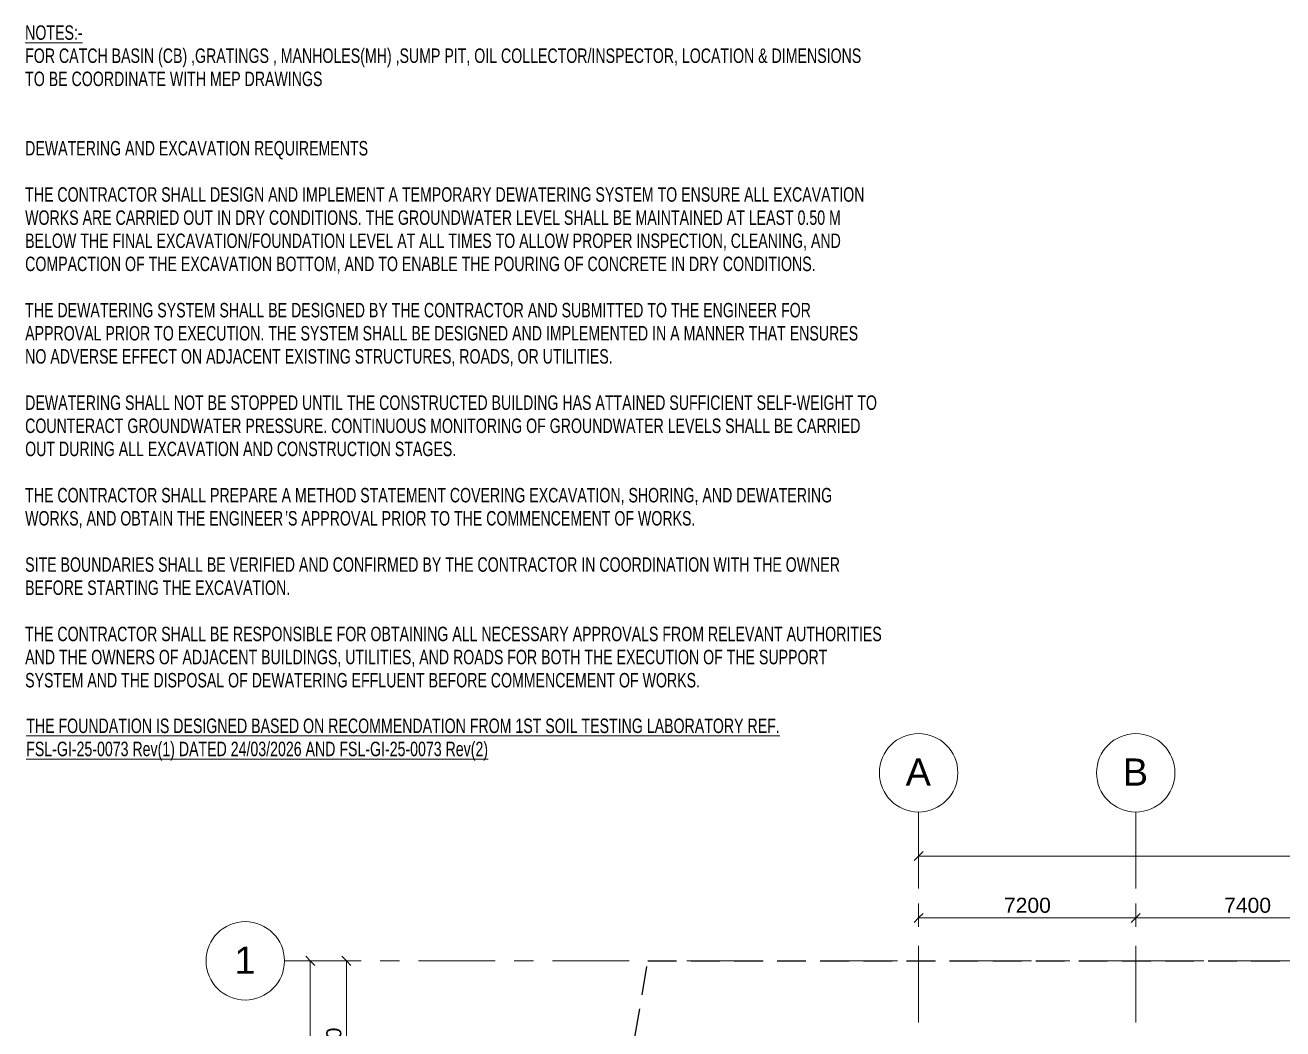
# Model space of a CAD drawing. Header units: millimetres. Extents: x -13051 to 175228, y -26353 to 75386.
# Drawn here: x -13051 to 28646, y 42087 to 75386 of the extents above; entities that cross this region are included whole.
import ezdxf

# ---------------------------------------------------------------- set-up
doc = ezdxf.new("R2010")
doc.units = ezdxf.units.MM
doc.linetypes.add('Grid Line', pattern=[4445, 2540, -635, 635, -635])
doc.linetypes.add('Hidden', pattern=[1428.75, 952.5, -476.25])
for name, color, linetype, lineweight in [('A-ANNO-DIMS', 211, 'Continuous', 5), ('A-ANNO-DIMS-200', 211, 'Continuous', 5), ('A-DETL', 90, 'Continuous', 5), ('G-ANNO-TEXT', 231, 'Continuous', 5), ('S-GRID', 1, 'Continuous', 5), ('S-GRID-IDEN', 1, 'Continuous', 5)]:
    doc.layers.add(name, color=color, linetype=linetype, lineweight=lineweight)
doc.styles.add('Arial', font='arial.ttf', dxfattribs={"height": 900})
doc.styles.add('Arial_1', font='arial.ttf', dxfattribs={"height": 500})
doc.styles.add('Arial_2', font='arial.ttf', dxfattribs={"width": 0.7, "height": 480})
doc.dimstyles.new('Diagonal_-_2_5mm_Round_5mm_-2_5', dxfattribs={"dimscale": 304.8, "dimtxt": 1.673654, "dimasz": 0.984252, "dimexe": 0.065617, "dimexo": 0.0625, "dimgap": 0.065617, "dimtad": 1, "dimdec": 0, "dimlfac": 304.8, "dimrnd": 5, "dimdsep": 46, "dimtxsty": 'Arial_1', "dimblk1": 'OBLIQUE', "dimblk2": 'OBLIQUE', "dimsah": 1, "dimcen": 0.09, "dimazin": 0, "dimtfac": 1, "dimtdec": 4, "dimtix": 1, "dimtmove": 0, "dimatfit": 3, "dimfxl": 0.005167, "dimfxlon": 1, "dimtvp": 1, "dimtolj": 1, "dimtzin": 0, "dimarcsym": 2})

# ---------------------------------------------------------------- blocks, each defined once
blk = doc.blocks.new('Grid - M_Grid Head - Circle-4284405-FOUNDATION LAYOUT PLAN')
at = {"layer": 'S-GRID-IDEN'}
blk.add_circle((0, 0), 6.5, dxfattribs=at)
blk = doc.blocks.new('DIMBLOCK1-FOUNDATION LAYOUT PLAN')
at = {"layer": 'A-ANNO-DIMS-200'}
for p, q in [((16570, 45768), (16570, 46248)), ((23770, 45768), (23770, 46248)), ((16570, 45768), (23770, 45768)), ((16570, 45768), (16570, 45748)), ((23770, 45768), (23770, 45748))]:
    blk.add_line(p, q, dxfattribs=at)
at = {"layer": 'A-ANNO-DIMS-200', "lineweight": 15}
for p, q in [((16570, 45768), (16720, 45918)), ((23770, 45768), (23920, 45918)), ((16570, 45768), (16420, 45618)), ((23770, 45768), (23620, 45618))]:
    blk.add_line(p, q, dxfattribs=at)
at = {"layer": 'A-ANNO-DIMS-200', "color": 0, "insert": (19401, 46438), "char_height": 500, "width": 1845.88, "attachment_point": 1, "line_spacing_factor": 0.941778, "style": 'Arial_1'}
blk.add_mtext('7200', dxfattribs=at)
blk = doc.blocks.new('_Oblique')
at = {"color": 0, "linetype": 'ByBlock', "lineweight": -2}
blk.add_line((-0.5, -0.5), (0.5, 0.5), dxfattribs=at)
blk = doc.blocks.new('DIMBLOCK2-FOUNDATION LAYOUT PLAN')
at = {"layer": 'A-ANNO-DIMS-200'}
for p, q in [((23770, 45768), (23770, 46248)), ((31170, 45768), (31170, 46248)), ((23770, 45768), (31170, 45768)), ((23770, 45768), (23770, 45748)), ((31170, 45768), (31170, 45748))]:
    blk.add_line(p, q, dxfattribs=at)
at = {"layer": 'A-ANNO-DIMS-200', "lineweight": 15}
for p, q in [((23770, 45768), (23920, 45918)), ((31170, 45768), (31320, 45918)), ((23770, 45768), (23620, 45618)), ((31170, 45768), (31020, 45618))]:
    blk.add_line(p, q, dxfattribs=at)
at = {"layer": 'A-ANNO-DIMS-200', "color": 0, "insert": (26701, 46438), "char_height": 500, "width": 1845.88, "attachment_point": 1, "line_spacing_factor": 0.941778, "style": 'Arial_1'}
blk.add_mtext('7400', dxfattribs=at)
blk = doc.blocks.new('DIMBLOCK9-FOUNDATION LAYOUT PLAN')
at = {"layer": 'A-ANNO-DIMS-200'}
for p, q in [((16570, 47819), (16570, 48299)), ((85370, 47819), (85370, 48299)), ((16570, 47819), (85370, 47819)), ((16570, 47819), (16570, 47799)), ((85370, 47819), (85370, 47799))]:
    blk.add_line(p, q, dxfattribs=at)
at = {"layer": 'A-ANNO-DIMS-200', "lineweight": 15}
for p, q in [((16570, 47819), (16720, 47969)), ((85370, 47819), (85520, 47969)), ((16570, 47819), (16420, 47669)), ((85370, 47819), (85220, 47669))]:
    blk.add_line(p, q, dxfattribs=at)
at = {"layer": 'A-ANNO-DIMS-200', "color": 0, "insert": (50008, 48489), "char_height": 500, "width": 2307.36, "attachment_point": 1, "line_spacing_factor": 0.941778, "style": 'Arial_1'}
blk.add_mtext('68800', dxfattribs=at)
blk = doc.blocks.new('DIMBLOCK10-FOUNDATION LAYOUT PLAN')
at = {"layer": 'A-ANNO-DIMS-200', "lineweight": 15}
for p, q in [((-2399, 44344), (-2549, 44494)), ((-2399, 44344), (-2249, 44194)), ((-2399, 38344), (-2549, 38494)), ((-2399, 38344), (-2249, 38194))]:
    blk.add_line(p, q, dxfattribs=at)
at = {"layer": 'A-ANNO-DIMS-200'}
for p, q in [((-2399, 44344), (-2419, 44344)), ((-2399, 44344), (-2399, 38344)), ((-2399, 44344), (-1919, 44344)), ((-2399, 38344), (-2419, 38344)), ((-2399, 38344), (-1919, 38344))]:
    blk.add_line(p, q, dxfattribs=at)
at = {"layer": 'A-ANNO-DIMS-200', "color": 0, "insert": (-3068, 40575), "char_height": 500, "width": 1845.88, "attachment_point": 1, "rotation": 90, "line_spacing_factor": 0.941778, "style": 'Arial_1'}
blk.add_mtext('6000', dxfattribs=at)
blk = doc.blocks.new('DIMBLOCK34-FOUNDATION LAYOUT PLAN')
at = {"layer": 'A-ANNO-DIMS-200', "lineweight": 15}
for p, q in [((-3599, 44344), (-3749, 44494)), ((-3599, 44344), (-3449, 44194)), ((-3599, 11344), (-3749, 11494)), ((-3599, 11344), (-3449, 11194))]:
    blk.add_line(p, q, dxfattribs=at)
at = {"layer": 'A-ANNO-DIMS-200'}
for p, q in [((-3599, 44344), (-3619, 44344)), ((-3599, 44344), (-3599, 11344)), ((-3599, 44344), (-3119, 44344)), ((-3599, 11344), (-3619, 11344)), ((-3599, 11344), (-3119, 11344))]:
    blk.add_line(p, q, dxfattribs=at)
at = {"layer": 'A-ANNO-DIMS-200', "color": 0, "insert": (-4268, 26883), "char_height": 500, "width": 2307.36, "attachment_point": 1, "rotation": 90, "line_spacing_factor": 0.941778, "style": 'Arial_1'}
blk.add_mtext('33000', dxfattribs=at)

msp = doc.modelspace()

# ---------------------------------------------------------------- linework, layer by layer
at = {"layer": 'A-DETL', "color": 10, "linetype": 'Hidden', "lineweight": 25}
for p, q in [((5714.0186, 33360.9321), (7595.9399, 44343.8523)), ((7595.9399, 44343.8523), (96377.5386, 44343.8523))]:
    msp.add_line(p, q, dxfattribs=at)
at = {"layer": 'S-GRID', "linetype": 'Grid Line'}
for p, q in [((16569.756, 49281.3629), (16569.756, 351.3451)), ((23769.756, 49281.3629), (23769.756, -905.3457)), ((-4454.2549, 44344.1661), (101637.4297, 44344.1661))]:
    msp.add_line(p, q, dxfattribs=at)

# ---------------------------------------------------------------- block references
at = {"layer": 'S-GRID-IDEN', "xscale": 199.9999999999999, "yscale": 199.9999999999999, "zscale": 199.9999999999999}
for p, rotation in [((16569.756, 50581.3629), 180), ((23769.756, 50581.3629), 180), ((-5754.2549, 44344.1661), 269.9999999999996)]:
    msp.add_blockref('Grid - M_Grid Head - Circle-4284405-FOUNDATION LAYOUT PLAN', p, dxfattribs=dict(at, rotation=rotation))

# ---------------------------------------------------------------- texts
at = {"layer": 'G-ANNO-TEXT', "color": 7, "char_height": 480, "attachment_point": 1, "style": 'Arial_2'}
for s, insert, width in [('\\LNOTES:- ', (-13051.2306, 75378.4508), 2480.421125), ('FOR CATCH BASIN (CB) ,GRATINGS , MANHOLES(MH) ,SUMP PIT, OIL COLLECTOR/INSPECTOR, LOCATION & DIMENSIONS ', (-13051.2306, 74611.1592), 33895.3475), ('TO BE COORDINATE WITH MEP DRAWINGS', (-13051.2306, 73843.8675), 12042.949625), ('DEWATERING AND EXCAVATION REQUIREMENTS', (-13051.2306, 71541.9925), 13861.176875), ('THE CONTRACTOR SHALL DESIGN AND IMPLEMENT A TEMPORARY DEWATERING SYSTEM TO ENSURE ALL EXCAVATION ', (-13051.2306, 70007.4092), 34052.47825), ('WORKS ARE CARRIED OUT IN DRY CONDITIONS. THE GROUNDWATER LEVEL SHALL BE MAINTAINED AT LEAST 0.50 M ', (-13051.2306, 69240.1175), 33087.2465), ('BELOW THE FINAL EXCAVATION/FOUNDATION LEVEL AT ALL TIMES TO ALLOW PROPER INSPECTION, CLEANING, AND ', (-13051.2306, 68472.8258), 33064.79925), ('COMPACTION OF THE EXCAVATION BOTTOM, AND TO ENABLE THE POURING OF CONCRETE IN DRY CONDITIONS.', (-13051.2306, 67705.5342), 31908.765875), ('THE DEWATERING SYSTEM SHALL BE DESIGNED BY THE CONTRACTOR AND SUBMITTED TO THE ENGINEER FOR ', (-13051.2306, 66170.9508), 31897.54225), ('APPROVAL PRIOR TO EXECUTION. THE SYSTEM SHALL BE DESIGNED AND IMPLEMENTED IN A MANNER THAT ENSURES ', (-13051.2306, 65403.6592), 33771.887625), ('NO ADVERSE EFFECT ON ADJACENT EXISTING STRUCTURES, ROADS, OR UTILITIES.', (-13051.2306, 64636.3675), 23693.072375), ('DEWATERING SHALL NOT BE STOPPED UNTIL THE CONSTRUCTED BUILDING HAS ATTAINED SUFFICIENT SELF-WEIGHT TO ', (-13051.2306, 63101.7842), 34535.094125), ('COUNTERACT GROUNDWATER PRESSURE. CONTINUOUS MONITORING OF GROUNDWATER LEVELS SHALL BE CARRIED ', (-13051.2306, 62334.4925), 33973.912875), ('OUT DURING ALL EXCAVATION AND CONSTRUCTION STAGES.', (-13051.2306, 61567.2008), 17396.61875), ('THE CONTRACTOR SHALL PREPARE A METHOD STATEMENT COVERING EXCAVATION, SHORING, AND DEWATERING ', (-13051.2306, 60032.6175), 32784.208625), ('WORKS, AND OBTAIN THE ENGINEER', (-13051.2306, 59265.3258), 10437.97125), ('’', (-4439.0431, 59265.3258), 123.459875), ('S APPROVAL PRIOR TO THE COMMENCEMENT OF WORKS.', (-4337.1785, 59265.3258), 16509.952375), ('SITE BOUNDARIES SHALL BE VERIFIED AND CONFIRMED BY THE CONTRACTOR IN COORDINATION WITH THE OWNER ', (-13051.2306, 57730.7425), 33053.575625), ('BEFORE STARTING THE EXCAVATION.', (-13051.2306, 56963.4508), 10684.891), ('THE CONTRACTOR SHALL BE RESPONSIBLE FOR OBTAINING ALL NECESSARY APPROVALS FROM RELEVANT AUTHORITIES ', (-13051.2306, 55428.8675), 34568.765), ('AND THE OWNERS OF ADJACENT BUILDINGS, UTILITIES, AND ROADS FOR BOTH THE EXECUTION OF THE SUPPORT ', (-13051.2306, 54661.5758), 32548.5125), ('SYSTEM AND THE DISPOSAL OF DEWATERING EFFLUENT BEFORE COMMENCEMENT OF WORKS.', (-13051.2306, 53894.2842), 27318.30325)]:
    msp.add_mtext(s, dxfattribs=dict(at, insert=insert, width=width))
at = {"layer": 'G-ANNO-TEXT', "color": 5, "char_height": 480, "attachment_point": 1, "style": 'Arial_2'}
for s, insert, width in [('\\LTHE FOUNDATION IS DESIGNED BASED ON RECOMMENDATION FROM 1ST SOIL TESTING LABORATORY REF.', (-13016.058, 52380.9794), 30416.02375), ('\\LFSL-GI-25-0073 Rev(1) DATED 24/03/2026 AND FSL-GI-25-0073 Rev(2)', (-13016.058, 51613.6877), 18575.099375)]:
    msp.add_mtext(s, dxfattribs=dict(at, insert=insert, width=width))

# ---------------------------------------------------------------- dimensions: what is measured, and where the dimension line sits
at = {"layer": 'A-ANNO-DIMS'}
for base, p1, p2, override, picture, middle in [((85369.756, 47819.4511), (16569.756, 48299.4511), (85369.756, 48299.4511), {"dimpost": '<>', "dimfxl": 68800}, 'DIMBLOCK9-FOUNDATION LAYOUT PLAN', (50969.756, 48094.7376)), ((23769.756, 45768.4229), (16569.756, 46248.4229), (23769.756, 46248.4229), {"dimpost": '<>', "dimfxl": 7200}, 'DIMBLOCK1-FOUNDATION LAYOUT PLAN', (20169.756, 46043.7094)), ((31169.756, 45768.4229), (23769.756, 46248.4229), (31169.756, 46248.4229), {"dimpost": '<>', "dimfxl": 7400}, 'DIMBLOCK2-FOUNDATION LAYOUT PLAN', (27469.756, 46043.7094))]:
    dim = msp.add_linear_dim(base=base, p1=p1, p2=p2, dimstyle='Diagonal_-_2_5mm_Round_5mm_-2_5', override=override, dxfattribs=at)
    dim.commit()
    dim.dimension.update_dxf_attribs({"geometry": picture, "text_midpoint": middle})
for base, p1, p2, override, picture, middle in [((-3598.933, 11344.1661), (-3118.933, 44344.1661), (-3118.933, 11344.1661), {"dimpost": '<>', "dimfxl": 33000}, 'DIMBLOCK34-FOUNDATION LAYOUT PLAN', (-3874.2195, 27844.1661)), ((-2398.933, 38344.1661), (-1918.933, 44344.1661), (-1918.933, 38344.1661), {"dimpost": '<>', "dimfxl": 6000}, 'DIMBLOCK10-FOUNDATION LAYOUT PLAN', (-2674.2195, 41344.1661))]:
    dim = msp.add_linear_dim(base=base, p1=p1, p2=p2, angle=90, dimstyle='Diagonal_-_2_5mm_Round_5mm_-2_5', override=override, dxfattribs=at)
    dim.commit()
    dim.dimension.update_dxf_attribs({"geometry": picture, "text_midpoint": middle})

# ---------------------------------------------------------------- next in the draw order: texts
at = {"layer": 'S-GRID-IDEN', "char_height": 900, "attachment_point": 1, "style": 'Arial', "bg_fill": 3, "box_fill_scale": 1.25, "bg_fill_color": 256, "bg_fill_true_color": 13158600, "bg_fill_transparency": 0}
for s, insert, width in [('A', (16140.0001, 51056.8136), 1026.16), ('B', (23340.0001, 51056.8136), 1026.16), ('1', (-6116.4139, 44814.7019), 849.78875)]:
    msp.add_mtext(s, dxfattribs=dict(at, insert=insert, width=width))

doc.saveas('drawing.dxf')
